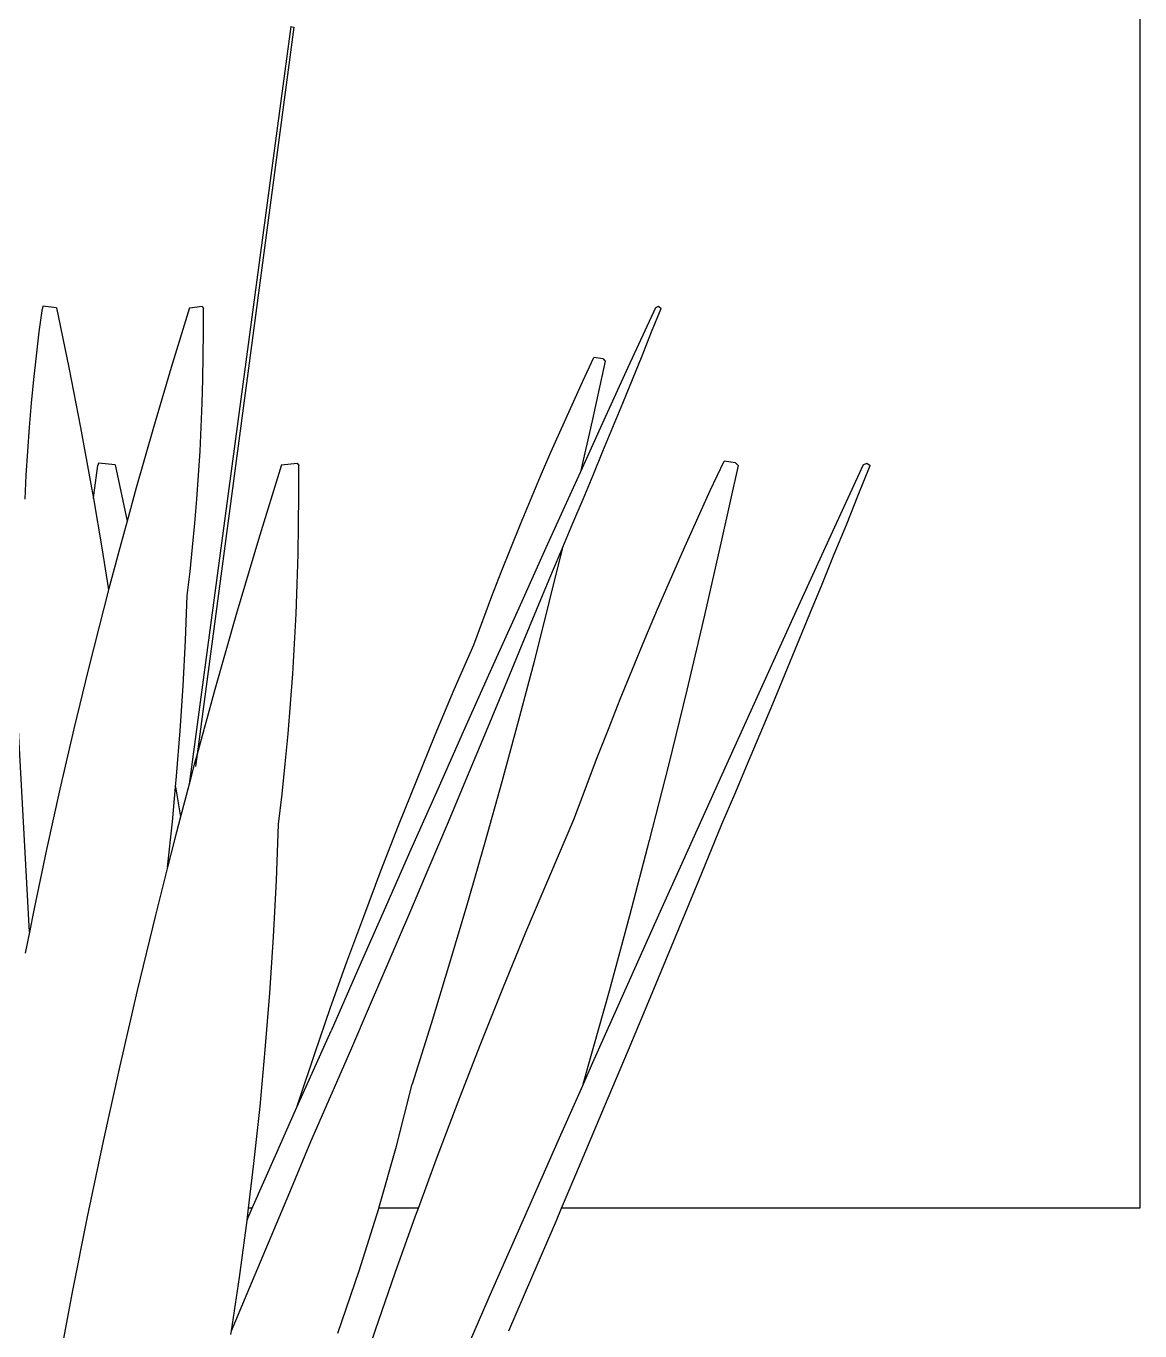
# Model space of a CAD drawing. Header units: metres. Extents: x 244.4 to 340.3, y -4.1 to 64.3.
# Drawn here: x 250.8198 to 251.1651, y 8.7515 to 9.1561 of the extents above; entities that cross this region are included whole.
import ezdxf

# ---------------------------------------------------------------- set-up
doc = ezdxf.new("R2010")
doc.units = ezdxf.units.M
doc.layers.add('Edges', color=7, linetype='Continuous')

# ---------------------------------------------------------------- blocks, each defined once
blk = doc.blocks.new('Novo+Sobrado2m fr')
for p, q in [((-4.42313, 0.87226), (-4.42313, -0.42774)), ((-4.68636, -0.06132), (-4.71783, -0.29622)), ((-4.68535, -0.06152), (-4.71535, -0.28694)), ((-4.68633, -0.0613), (-4.68636, -0.06132)), ((-4.68633, -0.0613), (-4.68535, -0.06152)), ((-4.76429, -0.15604), (-4.76331, -0.14873)), ((-4.76315, -0.14808), (-4.76331, -0.14873)), ((-4.75896, -0.14854), (-4.76315, -0.14808)), ((-4.75896, -0.14854), (-4.75511, -0.1671)), ((-4.71771, -0.14854), (-4.72341, -0.1671)), ((-4.71771, -0.14854), (-4.71381, -0.14808)), ((-4.71381, -0.14808), (-4.71343, -0.14873)), ((-4.71339, -0.15604), (-4.71343, -0.14873)), ((-4.57329, -0.14854), (-4.58181, -0.1671)), ((-4.57448, -0.15604), (-4.57154, -0.14873)), ((-4.57329, -0.14854), (-4.57239, -0.14808)), ((-4.57239, -0.14808), (-4.57154, -0.14873)), ((-4.76517, -0.16339), (-4.76429, -0.15604)), ((-4.71344, -0.16339), (-4.71339, -0.15604)), ((-4.57745, -0.16339), (-4.57448, -0.15604)), ((-4.76597, -0.17075), (-4.76517, -0.16339)), ((-4.71356, -0.17075), (-4.71344, -0.16339)), ((-4.59577, -0.17126), (-4.59236, -0.16394)), ((-4.58888, -0.16505), (-4.59295, -0.18361)), ((-4.58948, -0.1644), (-4.59236, -0.16394)), ((-4.58948, -0.1644), (-4.58888, -0.16505)), ((-4.58044, -0.17075), (-4.57745, -0.16339)), ((-4.75511, -0.1671), (-4.75148, -0.18569)), ((-4.72341, -0.1671), (-4.72892, -0.18569)), ((-4.58181, -0.1671), (-4.59031, -0.18569)), ((-4.76669, -0.17813), (-4.76597, -0.17075)), ((-4.71377, -0.17813), (-4.71356, -0.17075)), ((-4.59913, -0.1786), (-4.59577, -0.17126)), ((-4.58345, -0.17813), (-4.58044, -0.17075)), ((-4.76731, -0.18554), (-4.76669, -0.17813)), ((-4.71406, -0.18554), (-4.71377, -0.17813)), ((-4.60244, -0.18596), (-4.59913, -0.1786)), ((-4.58649, -0.18554), (-4.58345, -0.17813)), ((-4.76785, -0.19296), (-4.76731, -0.18554)), ((-4.75148, -0.18569), (-4.74806, -0.20432)), ((-4.72892, -0.18569), (-4.73423, -0.20432)), ((-4.71444, -0.19296), (-4.71406, -0.18554)), ((-4.60569, -0.19335), (-4.60244, -0.18596)), ((-4.59295, -0.18361), (-4.59657, -0.19944)), ((-4.59031, -0.18569), (-4.59657, -0.19944)), ((-4.58955, -0.19296), (-4.58649, -0.18554)), ((-4.7683, -0.2004), (-4.76785, -0.19296)), ((-4.71489, -0.2004), (-4.71444, -0.19296)), ((-4.60888, -0.20075), (-4.60569, -0.19335)), ((-4.59263, -0.2004), (-4.58955, -0.19296)), ((-4.74737, -0.20662), (-4.74615, -0.19749)), ((-4.74595, -0.19668), (-4.74615, -0.19749)), ((-4.74072, -0.19725), (-4.74595, -0.19668)), ((-4.74072, -0.19725), (-4.73709, -0.21475)), ((-4.68922, -0.19725), (-4.69633, -0.22042)), ((-4.68922, -0.19725), (-4.68435, -0.19668)), ((-4.68435, -0.19668), (-4.68388, -0.19749)), ((-4.68383, -0.20662), (-4.68388, -0.19749)), ((-4.55629, -0.20521), (-4.55203, -0.19607)), ((-4.54768, -0.19746), (-4.55277, -0.22063)), ((-4.54844, -0.19665), (-4.55203, -0.19607)), ((-4.54844, -0.19665), (-4.54768, -0.19746)), ((-4.50892, -0.19725), (-4.51956, -0.22042)), ((-4.51041, -0.20662), (-4.50673, -0.19749)), ((-4.50892, -0.19725), (-4.5078, -0.19668)), ((-4.5078, -0.19668), (-4.50673, -0.19749)), ((-4.76867, -0.20785), (-4.7683, -0.2004)), ((-4.71543, -0.20785), (-4.71489, -0.2004)), ((-4.61202, -0.20817), (-4.60888, -0.20075)), ((-4.59657, -0.19944), (-4.59879, -0.20432)), ((-4.59574, -0.20785), (-4.59263, -0.2004)), ((-4.74806, -0.20432), (-4.74749, -0.20765)), ((-4.73423, -0.20432), (-4.73709, -0.21475)), ((-4.59879, -0.20432), (-4.60724, -0.22297)), ((-4.56049, -0.21437), (-4.55629, -0.20521)), ((-4.74749, -0.20765), (-4.74737, -0.20662)), ((-4.74749, -0.20765), (-4.74486, -0.22297)), ((-4.71605, -0.21532), (-4.71543, -0.20785)), ((-4.68389, -0.21579), (-4.68383, -0.20662)), ((-4.6151, -0.21561), (-4.61202, -0.20817)), ((-4.59886, -0.21532), (-4.59574, -0.20785)), ((-4.51411, -0.21579), (-4.51041, -0.20662)), ((-4.56461, -0.22356), (-4.56049, -0.21437)), ((-4.73709, -0.21475), (-4.73935, -0.22297)), ((-4.71675, -0.2228), (-4.71605, -0.21532)), ((-4.68405, -0.22498), (-4.68389, -0.21579)), ((-4.61812, -0.22306), (-4.6151, -0.21561)), ((-4.60201, -0.2228), (-4.59886, -0.21532)), ((-4.51785, -0.22498), (-4.51411, -0.21579)), ((-4.69633, -0.22042), (-4.70321, -0.24364)), ((-4.55277, -0.22063), (-4.55807, -0.24384)), ((-4.51956, -0.22042), (-4.53017, -0.24364)), ((-4.74486, -0.22297), (-4.74278, -0.23598)), ((-4.73935, -0.22297), (-4.74278, -0.23598)), ((-4.71754, -0.23029), (-4.71675, -0.2228)), ((-4.68431, -0.2342), (-4.68405, -0.22498)), ((-4.62109, -0.23053), (-4.61812, -0.22306)), ((-4.60724, -0.22297), (-4.61567, -0.24165)), ((-4.60221, -0.22328), (-4.60619, -0.23949)), ((-4.60517, -0.23029), (-4.60221, -0.22328)), ((-4.60221, -0.22328), (-4.60201, -0.2228)), ((-4.56867, -0.23278), (-4.56461, -0.22356)), ((-4.52161, -0.2342), (-4.51785, -0.22498)), ((-4.7184, -0.23779), (-4.71754, -0.23029)), ((-4.62399, -0.23801), (-4.62109, -0.23053)), ((-4.60835, -0.23779), (-4.60517, -0.23029)), ((-4.68467, -0.24344), (-4.68431, -0.2342)), ((-4.57266, -0.24203), (-4.56867, -0.23278)), ((-4.52541, -0.24344), (-4.52161, -0.2342)), ((-4.74278, -0.23598), (-4.74428, -0.24165)), ((-4.71894, -0.25174), (-4.7184, -0.23779)), ((-4.62684, -0.2455), (-4.62399, -0.23801)), ((-4.61407, -0.25174), (-4.60835, -0.23779)), ((-4.74428, -0.24165), (-4.74901, -0.26035)), ((-4.61567, -0.24165), (-4.62407, -0.26035)), ((-4.60619, -0.23949), (-4.61093, -0.25817)), ((-4.57658, -0.25129), (-4.57266, -0.24203)), ((-4.70321, -0.24364), (-4.70985, -0.26689)), ((-4.68514, -0.25271), (-4.68467, -0.24344)), ((-4.62962, -0.25301), (-4.62684, -0.2455)), ((-4.55807, -0.24384), (-4.56358, -0.2671)), ((-4.53017, -0.24364), (-4.54076, -0.26689)), ((-4.52923, -0.25271), (-4.52541, -0.24344)), ((-4.71967, -0.26573), (-4.71894, -0.25174)), ((-4.6857, -0.262), (-4.68514, -0.25271)), ((-4.63565, -0.26695), (-4.62962, -0.25301)), ((-4.61985, -0.26573), (-4.61407, -0.25174)), ((-4.58042, -0.26058), (-4.57658, -0.25129)), ((-4.53307, -0.262), (-4.52923, -0.25271)), ((-4.61093, -0.25817), (-4.61584, -0.27686)), ((-4.74901, -0.26035), (-4.75354, -0.27907)), ((-4.68638, -0.2713), (-4.6857, -0.262)), ((-4.62407, -0.26035), (-4.63244, -0.27907)), ((-4.58419, -0.26988), (-4.58042, -0.26058)), ((-4.53695, -0.2713), (-4.53307, -0.262)), ((-4.76731, -0.34213), (-4.77145, -0.26622)), ((-4.72059, -0.27976), (-4.71967, -0.26573)), ((-4.70985, -0.26689), (-4.71535, -0.28694)), ((-4.64154, -0.28094), (-4.63565, -0.26695)), ((-4.62567, -0.27976), (-4.61985, -0.26573)), ((-4.54076, -0.26689), (-4.55131, -0.29018)), ((-4.58789, -0.27921), (-4.58419, -0.26988)), ((-4.56358, -0.2671), (-4.56929, -0.29039)), ((-4.68715, -0.28062), (-4.68638, -0.2713)), ((-4.54085, -0.28062), (-4.53695, -0.2713)), ((-4.75354, -0.27907), (-4.75788, -0.2978)), ((-4.63244, -0.27907), (-4.64078, -0.2978)), ((-4.61584, -0.27686), (-4.62091, -0.29558)), ((-4.72171, -0.29382), (-4.72059, -0.27976)), ((-4.68803, -0.28996), (-4.68715, -0.28062)), ((-4.6473, -0.29497), (-4.64154, -0.28094)), ((-4.63155, -0.29382), (-4.62567, -0.27976)), ((-4.59152, -0.28854), (-4.58789, -0.27921)), ((-4.54477, -0.28996), (-4.54085, -0.28062)), ((-4.71535, -0.28694), (-4.71624, -0.29018)), ((-4.71535, -0.28694), (-4.71587, -0.29083)), ((-4.71624, -0.29018), (-4.71783, -0.29622)), ((-4.68901, -0.29932), (-4.68803, -0.28996)), ((-4.59507, -0.2979), (-4.59152, -0.28854)), ((-4.56929, -0.29039), (-4.57521, -0.3137)), ((-4.55131, -0.29018), (-4.56183, -0.3135)), ((-4.54872, -0.29932), (-4.54477, -0.28996)), ((-4.72202, -0.29706), (-4.72171, -0.29382)), ((-4.65292, -0.30904), (-4.6473, -0.29497)), ((-4.63747, -0.30792), (-4.63155, -0.29382)), ((-4.75788, -0.2978), (-4.76201, -0.31654)), ((-4.72303, -0.30792), (-4.72202, -0.29706)), ((-4.72202, -0.29706), (-4.72052, -0.30642)), ((-4.71783, -0.29622), (-4.72052, -0.30642)), ((-4.69009, -0.30868), (-4.68901, -0.29932)), ((-4.64078, -0.2978), (-4.64909, -0.31654)), ((-4.62091, -0.29558), (-4.62614, -0.31431)), ((-4.59855, -0.30726), (-4.59507, -0.2979)), ((-4.5527, -0.30868), (-4.54872, -0.29932)), ((-4.72052, -0.30642), (-4.72239, -0.3135)), ((-4.60607, -0.32468), (-4.59855, -0.30726)), ((-4.72454, -0.32199), (-4.72303, -0.30792)), ((-4.69075, -0.32609), (-4.69009, -0.30868)), ((-4.6584, -0.32313), (-4.65292, -0.30904)), ((-4.64344, -0.32204), (-4.63747, -0.30792)), ((-4.55984, -0.32609), (-4.5527, -0.30868)), ((-4.72239, -0.3135), (-4.72454, -0.32199)), ((-4.62614, -0.31431), (-4.63154, -0.33305)), ((-4.57521, -0.3137), (-4.58134, -0.33705)), ((-4.56183, -0.3135), (-4.57232, -0.33684)), ((-4.76201, -0.31654), (-4.76595, -0.33529)), ((-4.64909, -0.31654), (-4.65737, -0.33529)), ((-4.72454, -0.32199), (-4.72829, -0.33684)), ((-4.66373, -0.33725), (-4.6584, -0.32313)), ((-4.64945, -0.33619), (-4.64344, -0.32204)), ((-4.69167, -0.34356), (-4.69075, -0.32609)), ((-4.61343, -0.34214), (-4.60607, -0.32468)), ((-4.56705, -0.34356), (-4.55984, -0.32609)), ((-4.76595, -0.33529), (-4.76731, -0.34213)), ((-4.65737, -0.33529), (-4.66561, -0.35404)), ((-4.63154, -0.33305), (-4.63709, -0.3518)), ((-4.72829, -0.33684), (-4.73395, -0.36021)), ((-4.66893, -0.3514), (-4.66373, -0.33725)), ((-4.65551, -0.35035), (-4.64945, -0.33619)), ((-4.58134, -0.33705), (-4.58767, -0.36041)), ((-4.57232, -0.33684), (-4.58277, -0.36021)), ((-4.76731, -0.34213), (-4.76862, -0.34867)), ((-4.69282, -0.36107), (-4.69167, -0.34356)), ((-4.62062, -0.35966), (-4.61343, -0.34214)), ((-4.57432, -0.36107), (-4.56705, -0.34356)), ((-4.67398, -0.36556), (-4.66893, -0.3514)), ((-4.66161, -0.36453), (-4.65551, -0.35035)), ((-4.63709, -0.3518), (-4.64281, -0.37055)), ((-4.66561, -0.35404), (-4.67382, -0.37279)), ((-4.62763, -0.37721), (-4.62062, -0.35966)), ((-4.73395, -0.36021), (-4.73936, -0.38359)), ((-4.69422, -0.37863), (-4.69282, -0.36107)), ((-4.58767, -0.36041), (-4.5942, -0.3838)), ((-4.58277, -0.36021), (-4.59319, -0.38359)), ((-4.58165, -0.37863), (-4.57432, -0.36107)), ((-4.67888, -0.37974), (-4.67398, -0.36556)), ((-4.66774, -0.37872), (-4.66161, -0.36453)), ((-4.64281, -0.37055), (-4.64869, -0.38931)), ((-4.6825, -0.39205), (-4.67382, -0.37279)), ((-4.69586, -0.39623), (-4.69422, -0.37863)), ((-4.68364, -0.39393), (-4.67888, -0.37974)), ((-4.67392, -0.39291), (-4.66774, -0.37872)), ((-4.63447, -0.39481), (-4.62763, -0.37721)), ((-4.58905, -0.39623), (-4.58165, -0.37863)), ((-4.73936, -0.38359), (-4.74453, -0.40699)), ((-4.59319, -0.38359), (-4.59592, -0.38976)), ((-4.5942, -0.3838), (-4.59592, -0.38976)), ((-4.68444, -0.39641), (-4.6825, -0.39205)), ((-4.65359, -0.40856), (-4.64869, -0.38931)), ((-4.59592, -0.38976), (-4.60356, -0.40699)), ((-4.69775, -0.41386), (-4.69586, -0.39623)), ((-4.69108, -0.41136), (-4.68444, -0.39641)), ((-4.68444, -0.39641), (-4.68364, -0.39393)), ((-4.68013, -0.40711), (-4.67392, -0.39291)), ((-4.64113, -0.41244), (-4.63447, -0.39481)), ((-4.5965, -0.41386), (-4.58905, -0.39623)), ((-4.74453, -0.40699), (-4.74945, -0.43039)), ((-4.68665, -0.42279), (-4.68013, -0.40711)), ((-4.65903, -0.42774), (-4.65359, -0.40856)), ((-4.60356, -0.40699), (-4.61389, -0.43039)), ((-4.69825, -0.42774), (-4.69108, -0.41136)), ((-4.64675, -0.42774), (-4.64113, -0.41244)), ((-4.69942, -0.42774), (-4.69775, -0.41386)), ((-4.6024, -0.42774), (-4.5965, -0.41386)), ((-4.69321, -0.43851), (-4.68665, -0.42279)), ((-4.69987, -0.43144), (-4.69942, -0.42774)), ((-4.69954, -0.43068), (-4.69825, -0.42774)), ((-4.69825, -0.42774), (-4.69942, -0.42774)), ((-4.66511, -0.4472), (-4.65907, -0.42787)), ((-4.65907, -0.42787), (-4.65903, -0.42774)), ((-4.64675, -0.42774), (-4.65903, -0.42774)), ((-4.64762, -0.4301), (-4.64675, -0.42774)), ((-4.60401, -0.43152), (-4.6024, -0.42774)), ((-4.42313, -0.42774), (-4.6024, -0.42774)), ((-4.74945, -0.43039), (-4.75411, -0.45381)), ((-4.70225, -0.4492), (-4.69988, -0.43152)), ((-4.69988, -0.43152), (-4.69987, -0.43144)), ((-4.69987, -0.43144), (-4.69954, -0.43068)), ((-4.65392, -0.44778), (-4.64762, -0.4301)), ((-4.61389, -0.43039), (-4.62418, -0.45381)), ((-4.61157, -0.4492), (-4.60401, -0.43152)), ((-4.69982, -0.45425), (-4.69321, -0.43851)), ((-4.6717, -0.4665), (-4.66511, -0.4472)), ((-4.66004, -0.46548), (-4.65392, -0.44778)), ((-4.7047, -0.4658), (-4.70225, -0.4492)), ((-4.61871, -0.4658), (-4.61157, -0.4492)), ((-4.75411, -0.45381), (-4.75853, -0.47722)), ((-4.7047, -0.4658), (-4.69982, -0.45425)), ((-4.62418, -0.45381), (-4.63443, -0.47722)), ((-4.70486, -0.4669), (-4.7047, -0.4658)), ((-4.66598, -0.48319), (-4.66004, -0.46548))]:
    blk.add_line(p, q)

msp = doc.modelspace()

# ---------------------------------------------------------------- block references
at = {"layer": 'Edges'}
msp.add_blockref('Novo+Sobrado2m fr', (255.5882, 9.21727), dxfattribs=at)

doc.saveas('drawing.dxf')
